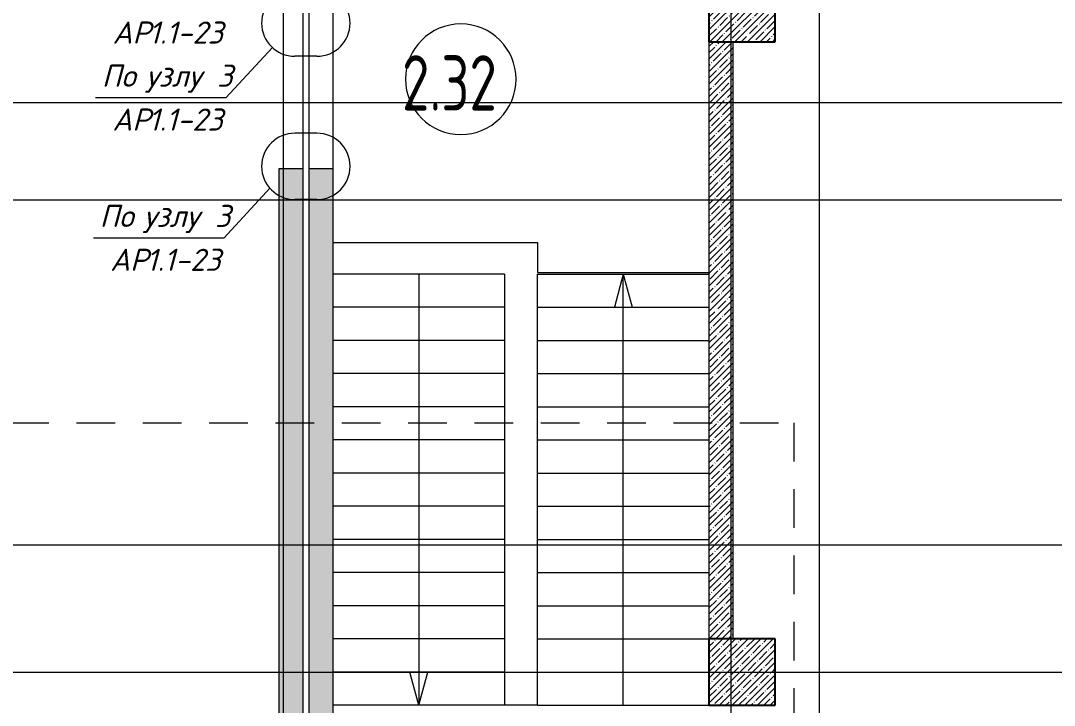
# Model space of a CAD drawing. Header units: millimetres. Extents: x 12986 to 523328, y -9759 to 30092.
# Drawn here: x 275031 to 284380, y 13934 to 20125 of the extents above; entities that cross this region are included whole.
import ezdxf

# ---------------------------------------------------------------- set-up
doc = ezdxf.new("R2010")
doc.units = ezdxf.units.MM
doc.linetypes.add('01 Штриховая _4 мм_', pattern=[600, 350, -250])
for name, color, linetype, lineweight in [('A-AREA-IDEN', 7, 'Continuous', 9), ('A-DETL-2', 7, 'Continuous', 5), ('A-FLOR', 7, 'Continuous', 9), ('A-WALL-PATT-1', 7, 'Continuous', 5), ('G-ANNO-SYMB-1', 7, '01 Штриховая _4 мм_', 9), ('G-ANNO-TEXT', 7, 'Continuous', 9), ('S-COLS', 7, 'Continuous', 9), ('S-COLS-1', 7, 'Continuous', 5), ('S-COLS-2', 7, 'Continuous', 25), ('S-STRS-1', 7, 'Continuous', 9), ('S-STRS-ANNO', 7, 'Continuous', 5), ('Оси-1', 7, 'Continuous', 20)]:
    doc.layers.add(name, color=color, linetype=linetype, lineweight=lineweight)
doc.layers.add('A-WALL-3', color=7, linetype='Continuous', lineweight=5, true_color=0x000000)
doc.styles.add('ISOCPEUR_I_2', font='isocpeui.ttf', dxfattribs={"height": 300})
doc.styles.add('СПДС', font='ГОСТ тип А.ttf', dxfattribs={"width": 0.9})
pattern_1 = [(45, (239096.85, -2765.93), (-57.02463, 57.02463), []), (45, (239153.876, -2765.93), (-57.02463, 57.02463), [100.806, -20.161, 3.353, -16.808])]

# ---------------------------------------------------------------- blocks, each defined once
blk = doc.blocks.new('Колонна_Несущая_Прямоугольное сечение - 600х600-V19-АР1_1_Кладочный план 2 этажа')
at = {"layer": 'S-COLS-1'}
h = blk.add_hatch(dxfattribs=at)
h.set_pattern_fill('FP_29', color=256, style=0, pattern_type=2)
h.set_pattern_definition([(45, (-42460, -17000), (-57.02463, 57.02463), []), (45, (-42402.975, -17000), (-57.02463, 57.02463), [100.806, -20.161, 3.353, -16.808])])
h.paths.add_polyline_path([(-300, -300), (300, -300), (300, 300), (-300, 300), (-300, 238.8)], flags=0)
at = {"layer": 'S-COLS-2'}
for p, q in [((300, 300), (-300, 300)), ((-300, 300), (-300, -300)), ((300, -300), (300, 300)), ((-300, -300), (300, -300))]:
    blk.add_line(p, q, dxfattribs=at)
blk = doc.blocks.new('Колонна_Несущая_Прямоугольное сечение - 600х600-V20-АР1_1_Кладочный план 2 этажа')
at = {"layer": 'S-COLS-1'}
h = blk.add_hatch(dxfattribs=at)
h.set_pattern_fill('FP_30', color=256, style=0, pattern_type=2)
h.set_pattern_definition([(45, (-42460, -23000), (-57.02463, 57.02463), []), (45, (-42402.975, -23000), (-57.02463, 57.02463), [100.806, -20.161, 3.353, -16.808])])
h.paths.add_polyline_path([(-300, -300), (300, -300), (300, 300), (-300, 300)], flags=0)
at = {"layer": 'S-COLS-2'}
for p, q in [((300, 300), (-300, 300)), ((-300, 300), (-300, -300)), ((300, -300), (300, 300)), ((-300, -300), (300, -300))]:
    blk.add_line(p, q, dxfattribs=at)
blk = doc.blocks.new('Марка_Помещения - Номер-25198446-Объем проектирования 2 этажа')
at = {"layer": 'A-AREA-IDEN'}
for start, end in [(360, 180), (180, 360)]:
    blk.add_arc((0, 0), 2.5, start, end, dxfattribs=at)

msp = doc.modelspace()

# ---------------------------------------------------------------- hatches: boundary and pattern name
at = {"layer": 'A-WALL-PATT-1'}
h = msp.add_hatch(dxfattribs=at)
h.set_pattern_fill('FP_7', color=256, style=0, pattern_type=2)
h.set_pattern_definition(pattern_1)
h.paths.add_polyline_path([(277586.85079, 10834.06731), (277586.85079, 18784.06729), (277366.85079, 18784.06729), (277366.85079, 10834.06731)], flags=0)
h.paths.add_polyline_path([(277586.85079, 20234.06729), (277586.85079, 20634.06729), (277366.85079, 20634.06729), (277366.85079, 20234.06729)], flags=0)
h = msp.add_hatch(dxfattribs=at)
h.set_pattern_fill('FP_7', color=256, style=0, pattern_type=2)
h.set_pattern_definition(pattern_1)
h.paths.add_polyline_path([(277856.85079, 7464.06731), (277856.85079, 8434.06731), (277636.85079, 8434.06731), (277636.85079, 7464.06731)], flags=0)
h.paths.add_polyline_path([(277636.85079, 10834.06731), (277856.85079, 10834.06731), (277856.85079, 18784.06729), (277636.85079, 18784.06729), (277636.85079, 14472.83394)], flags=0)
h.paths.add_polyline_path([(277856.85079, 20234.06729), (277856.85079, 20634.06704), (277636.85079, 20634.06704), (277636.85079, 20234.06729)], flags=0)
h = msp.add_hatch(dxfattribs=at)
h.set_pattern_fill('FP_7', color=256, style=0, pattern_type=2)
h.set_pattern_definition(pattern_1)
h.paths.add_polyline_path([(281476.85079, 14534.06713), (281476.85079, 19934.06726), (281256.85079, 19934.06726), (281256.85079, 14534.06713)], flags=0)

# ---------------------------------------------------------------- linework, layer by layer
at = {"layer": 'A-DETL-2'}
for p, q in [((276888.04568, 19427.26378), (277307.19704, 19882.45183)), ((277710.41333, 19803.13971), (277510.41333, 19803.13971)), ((276888.04568, 19427.26378), (275708.04568, 19427.26378)), ((277710.41333, 19107.73414), (277510.41333, 19107.73414)), ((276868.36676, 18159.10254), (277287.51813, 18614.29059)), ((277710.41333, 18507.73414), (277510.41333, 18507.73414)), ((276868.36676, 18159.10254), (275688.36676, 18159.10254))]:
    msp.add_line(p, q, dxfattribs=at)
for centre, start, end in [((277510.41333, 20103.13971), 90, 180), ((277710.41333, 20103.13971), 0, 90), ((277510.41333, 20103.13971), 180, 270), ((277710.41333, 20103.13971), 270, 0), ((277510.41333, 18807.73414), 90, 180), ((277710.41333, 18807.73414), 0, 90), ((277510.41333, 18807.73414), 180, 270), ((277710.41333, 18807.73414), 270, 0)]:
    msp.add_arc(centre, 300, start, end, dxfattribs=at)
at = {"layer": 'A-FLOR'}
for p, q in [((277587.05907, 7544.06731), (277587.05907, 20854.06729)), ((277636.85078, 20234.06729), (277636.85078, 18784.06729)), ((277856.85079, 18119.06737), (279706.85079, 18119.06737)), ((279706.85079, 18119.06737), (279706.85079, 17849.0673)), ((279706.85079, 17849.0673), (281256.85079, 17849.0673))]:
    msp.add_line(p, q, dxfattribs=at)
at = {"layer": 'A-WALL-3'}
for p, q in [((281256.85079, 19934.06726), (281256.85079, 14534.06713)), ((281476.85079, 14534.06713), (281476.85079, 19934.06726)), ((277366.85079, 18784.06729), (277366.85079, 12434.0673)), ((277586.85079, 18784.06729), (277366.85079, 18784.06729)), ((277586.85079, 10834.06731), (277586.85079, 18784.06729)), ((277856.85079, 18784.06729), (277636.85079, 18784.06729)), ((277636.85079, 18784.06729), (277636.85079, 10834.06731)), ((277856.85079, 12434.0673), (277856.85079, 18784.06729))]:
    msp.add_line(p, q, dxfattribs=at)
at = {"layer": 'G-ANNO-SYMB-1'}
for p, q in [((234135.26653, 16488.79124), (282025.05495, 16488.79124)), ((282025.05495, 16488.79124), (282025.05495, 9617.34578))]:
    msp.add_line(p, q, dxfattribs=at)
at = {"layer": 'S-STRS-1'}
for p, q in [((279406.85079, 17834.0673), (277856.85079, 17834.0673)), ((279406.85079, 17834.0673), (277856.85079, 17834.0673)), ((279406.85079, 17834.0673), (279406.85079, 17534.0673)), ((279706.85078, 17834.0673), (281256.85078, 17834.0673)), ((279706.85078, 17534.0673), (279706.85078, 17834.0673)), ((279406.85079, 17534.0673), (277856.85079, 17534.0673)), ((279406.85079, 17534.0673), (277856.85079, 17534.0673)), ((279406.85079, 17534.0673), (279406.85079, 17234.0673)), ((279706.85078, 17234.0673), (279706.85078, 17534.0673)), ((279706.85078, 17534.0673), (281256.85078, 17534.0673)), ((279706.85078, 17534.0673), (281256.85078, 17534.0673)), ((279406.85079, 17234.0673), (277856.85079, 17234.0673)), ((279406.85079, 17234.0673), (277856.85079, 17234.0673)), ((279406.85079, 17234.0673), (279406.85079, 16934.0673)), ((279706.85078, 16934.0673), (279706.85078, 17234.0673)), ((279706.85078, 17234.0673), (281256.85078, 17234.0673)), ((279706.85078, 17234.0673), (281256.85078, 17234.0673)), ((279406.85079, 16934.0673), (277856.85079, 16934.0673)), ((279406.85079, 16934.0673), (277856.85079, 16934.0673)), ((279406.85079, 16934.0673), (279406.85079, 16634.0673)), ((279706.85078, 16634.0673), (279706.85078, 16934.0673)), ((279706.85078, 16934.0673), (281256.85078, 16934.0673)), ((279706.85078, 16934.0673), (281256.85078, 16934.0673)), ((279406.85079, 16634.0673), (277856.85079, 16634.0673)), ((279406.85079, 16634.0673), (277856.85079, 16634.0673)), ((279406.85079, 16634.0673), (279406.85079, 16334.0673)), ((279706.85078, 16334.0673), (279706.85078, 16634.0673)), ((279706.85078, 16634.0673), (281256.85078, 16634.0673)), ((279706.85078, 16634.0673), (281256.85078, 16634.0673)), ((279406.85079, 16334.0673), (277856.85079, 16334.0673)), ((279406.85079, 16334.0673), (277856.85079, 16334.0673)), ((279406.85079, 16334.0673), (279406.85079, 16034.0673)), ((279706.85078, 16034.0673), (279706.85078, 16334.0673)), ((279706.85078, 16334.0673), (281256.85078, 16334.0673)), ((279706.85078, 16334.0673), (281256.85078, 16334.0673)), ((279406.85079, 16034.0673), (277856.85079, 16034.0673)), ((279406.85079, 16034.0673), (277856.85079, 16034.0673)), ((279406.85079, 16034.0673), (279406.85079, 15734.0673)), ((279706.85078, 15734.0673), (279706.85078, 16034.0673)), ((279706.85078, 16034.0673), (281256.85078, 16034.0673)), ((279706.85078, 16034.0673), (281256.85078, 16034.0673)), ((279406.85079, 15734.0673), (277856.85079, 15734.0673)), ((279406.85079, 15734.0673), (277856.85079, 15734.0673)), ((279406.85079, 15734.0673), (279406.85079, 15434.0673)), ((279706.85078, 15434.0673), (279706.85078, 15734.0673)), ((279706.85078, 15734.0673), (281256.85078, 15734.0673)), ((279706.85078, 15734.0673), (281256.85078, 15734.0673)), ((279406.85079, 15434.0673), (277856.85079, 15434.0673)), ((279406.85079, 15434.0673), (277856.85079, 15434.0673)), ((279406.85079, 15434.0673), (279406.85079, 15134.0673)), ((279706.85078, 15134.0673), (279706.85078, 15434.0673)), ((279706.85078, 15434.0673), (281256.85078, 15434.0673)), ((279706.85078, 15434.0673), (281256.85078, 15434.0673)), ((279406.85079, 15134.0673), (277856.85079, 15134.0673)), ((279406.85079, 15134.0673), (277856.85079, 15134.0673)), ((279406.85079, 15134.0673), (279406.85079, 14834.0673)), ((279706.85078, 14834.0673), (279706.85078, 15134.0673)), ((279706.85078, 15134.0673), (281256.85078, 15134.0673)), ((279706.85078, 15134.0673), (281256.85078, 15134.0673)), ((279406.85079, 14834.0673), (277856.85079, 14834.0673)), ((279406.85079, 14834.0673), (277856.85079, 14834.0673)), ((279406.85079, 14834.0673), (279406.85079, 14534.0673)), ((279706.85078, 14534.0673), (279706.85078, 14834.0673)), ((279706.85078, 14834.0673), (281256.85078, 14834.0673)), ((279706.85078, 14834.0673), (281256.85078, 14834.0673)), ((279406.85079, 14534.0673), (277856.85079, 14534.0673)), ((279406.85079, 14534.0673), (277856.85079, 14534.0673)), ((279406.85079, 14534.0673), (279406.85079, 14234.0673)), ((279706.85078, 14234.0673), (279706.85078, 14534.0673)), ((279706.85078, 14534.0673), (281256.85078, 14534.0673)), ((279706.85078, 14534.0673), (281256.85078, 14534.0673)), ((279406.85079, 14234.0673), (277856.85079, 14234.0673)), ((279406.85079, 14234.0673), (277856.85079, 14234.0673)), ((279406.85079, 14234.0673), (279406.85079, 13934.0673)), ((279706.85078, 13934.0673), (279706.85078, 14234.0673)), ((279706.85078, 14234.0673), (281256.85078, 14234.0673)), ((279706.85078, 14234.0673), (281256.85078, 14234.0673)), ((279406.85079, 13934.0673), (277856.85079, 13934.0673)), ((279406.85079, 13934.0673), (277856.85079, 13934.0673)), ((279706.85078, 13934.0673), (279406.85079, 13934.0673)), ((279706.85078, 13934.0673), (281256.85078, 13934.0673)), ((279706.85078, 13934.0673), (281256.85078, 13934.0673))]:
    msp.add_line(p, q, dxfattribs=at)
at = {"layer": 'S-STRS-ANNO'}
for p, q in [((278631.85079, 17834.0673), (278631.85079, 17534.0673)), ((280481.85078, 17834.0673), (280401.46602, 17534.0673)), ((280481.85078, 17534.0673), (280481.85078, 17834.0673)), ((280481.85078, 17834.0673), (280562.23554, 17534.0673)), ((278631.85079, 17534.0673), (278631.85079, 17234.0673)), ((280481.85078, 17234.0673), (280481.85078, 17534.0673)), ((278631.85079, 17234.0673), (278631.85079, 16934.0673)), ((280481.85078, 16934.0673), (280481.85078, 17234.0673)), ((278631.85079, 16934.0673), (278631.85079, 16634.0673)), ((280481.85078, 16634.0673), (280481.85078, 16934.0673)), ((278631.85079, 16634.0673), (278631.85079, 16334.0673)), ((280481.85078, 16334.0673), (280481.85078, 16634.0673)), ((278631.85079, 16334.0673), (278631.85079, 16034.0673)), ((280481.85078, 16034.0673), (280481.85078, 16334.0673)), ((278631.85079, 16034.0673), (278631.85079, 15734.0673)), ((280481.85078, 15734.0673), (280481.85078, 16034.0673)), ((278631.85079, 15734.0673), (278631.85079, 15434.0673)), ((280481.85078, 15434.0673), (280481.85078, 15734.0673)), ((278631.85079, 15434.0673), (278631.85079, 15134.0673)), ((280481.85078, 15134.0673), (280481.85078, 15434.0673)), ((278631.85079, 15134.0673), (278631.85079, 14834.0673)), ((280481.85078, 14834.0673), (280481.85078, 15134.0673)), ((278631.85079, 14834.0673), (278631.85079, 14534.0673)), ((280481.85078, 14534.0673), (280481.85078, 14834.0673)), ((278631.85079, 14534.0673), (278631.85079, 14234.0673)), ((280481.85078, 14234.0673), (280481.85078, 14534.0673)), ((278631.85079, 13934.0673), (278551.46603, 14234.0673)), ((278631.85079, 14234.0673), (278631.85079, 13934.0673)), ((278631.85079, 13934.0673), (278712.23555, 14234.0673)), ((280481.85078, 13934.0673), (280481.85078, 14234.0673))]:
    msp.add_line(p, q, dxfattribs=at)
at = {"layer": 'Оси-1'}
for p, q in [((277406.85078, -6915.9327), (277406.85078, 25871.01046)), ((277856.85078, -5645.9327), (277856.85078, 25871.01046)), ((281456.85078, -6915.9327), (281456.85078, 25871.01046)), ((282256.85078, -6915.9327), (282256.85078, 25871.01046)), ((234936.85079, 19384.06737), (365048.47884, 19384.06737)), ((234936.85079, 18504.0673), (365048.47884, 18504.0673)), ((234936.85079, 15384.06737), (365048.47884, 15384.06737)), ((234936.85079, 14234.06737), (365048.47884, 14234.06737))]:
    msp.add_line(p, q, dxfattribs=at)

# ---------------------------------------------------------------- block references
at = {"layer": 'A-AREA-IDEN', "xscale": 199.9999999999999, "yscale": 199.9999999999999, "zscale": 199.9999999999999}
msp.add_blockref('Марка_Помещения - Номер-25198446-Объем проектирования 2 этажа', (279011.99494, 19595.14753), dxfattribs=at)
at = {"layer": 'S-COLS'}
for name, p in [('Колонна_Несущая_Прямоугольное сечение - 600х600-V20-АР1_1_Кладочный план 2 этажа', (281556.85079, 20234.06726)), ('Колонна_Несущая_Прямоугольное сечение - 600х600-V19-АР1_1_Кладочный план 2 этажа', (281556.85078, 14234.06713))]:
    msp.add_blockref(name, p, dxfattribs=at)

# ---------------------------------------------------------------- texts
at = {"layer": 'A-AREA-IDEN', "insert": (278480.52864, 19812.26613), "char_height": 500, "width": 1327.5945, "attachment_point": 1, "style": 'СПДС'}
msp.add_mtext('2.32', dxfattribs=at)
at = {"layer": 'G-ANNO-TEXT', "char_height": 200, "attachment_point": 1, "style": 'ISOCPEUR_I_2'}
for s, insert, width in [('АР', (275861.73553, 20117.64334), 396.8353125), ('1.1-23', (276189.15741, 20117.64334), 779.24025), ('По', (275764.2336, 19727.66578), 346.329), (' 3', (276681.01485, 19727.66578), 295.8226875), ('узлу', (276163.09297, 19727.66578), 627.7213125), ('АР', (275859.4836, 19330.79078), 396.8353125), ('1.1-23', (276186.90547, 19330.79078), 779.24025), ('По', (275744.55468, 18459.50454), 346.329), ('узлу', (276143.41406, 18459.50454), 627.7213125), (' 3', (276661.33593, 18459.50454), 295.8226875), ('АР', (275839.80468, 18062.62954), 396.8353125), ('1.1-23', (276167.22656, 18062.62954), 779.24025)]:
    msp.add_mtext(s, dxfattribs=dict(at, insert=insert, width=width))

doc.saveas('drawing.dxf')
